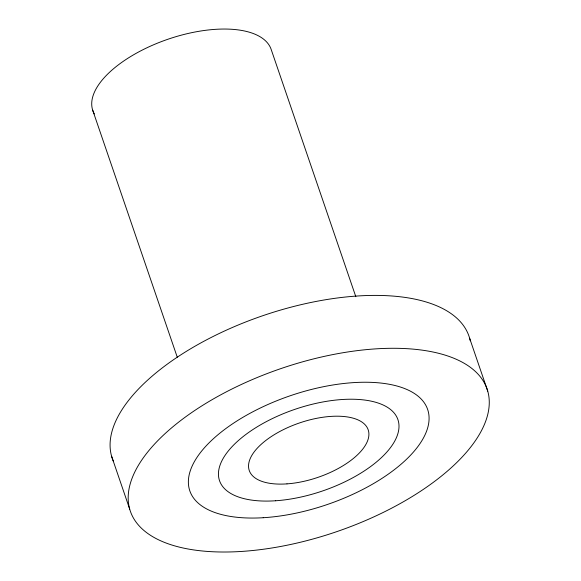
<?xml version="1.0" encoding="UTF-8"?>
<svg xmlns="http://www.w3.org/2000/svg" width="581" height="581" viewBox="0 0 581 581"><rect width="100%" height="100%" fill="white"/><g stroke="black" fill="none" stroke-linecap="round" stroke-linejoin="round"><path stroke-width="0.87" d="M469.637 338.258L487.742 391.144A188.535 86.177 -18.9 0 1 239.517 551.565A188.535 86.177 -18.9 0 1 198.927 407.739A188.535 86.177 -18.9 0 1 487.742 391.144M355.819 296.68L271.262 49.705A94.267 43.088 -18.9 0 0 164.445 40.474A94.267 43.088 -18.9 0 0 94.354 113.941M92.713 110.245L177.27 357.221M111.61 456.274L129.716 509.159M113.346 461.183A188.535 86.177 -18.9 0 1 264.478 315.134A188.535 86.177 -18.9 0 1 470.261 340.793M286.985 483.871A62.842 28.723 -18.9 0 0 368.194 429.831A62.842 28.723 -18.9 0 0 271 436.752A62.842 28.723 -18.9 0 0 286.985 483.871M275.677 500.764A94.267 43.088 -18.9 0 0 398 419.881A94.267 43.088 -18.9 0 0 252.503 429.809A94.267 43.088 -18.9 0 0 275.677 500.764M263.208 517.722A125.692 57.454 -18.9 0 0 427.979 410.506A125.692 57.454 -18.9 0 0 234.993 422.22A125.692 57.454 -18.9 0 0 263.208 517.722"/></g></svg>
